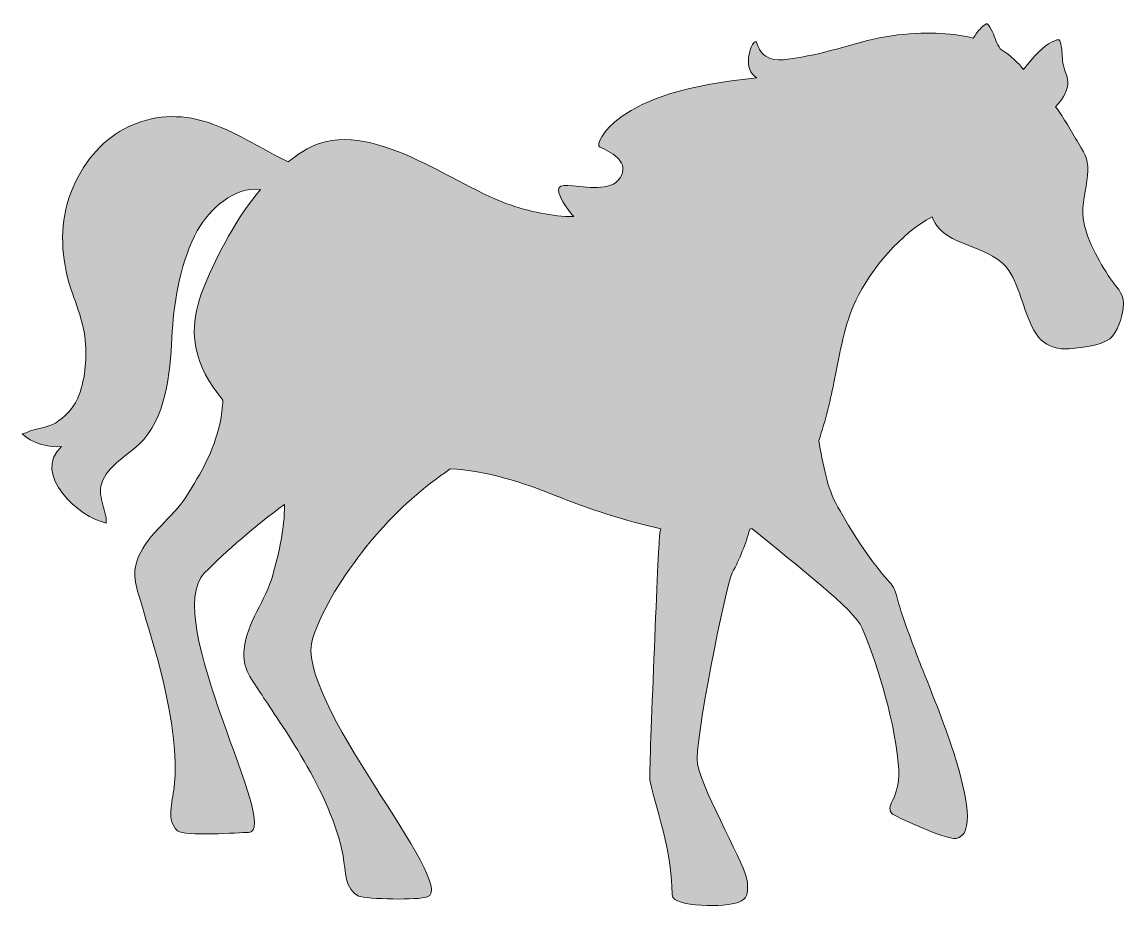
# Model space of a CAD drawing. Header units: inches. Extents: x 0 to 102, y 0 to 82.
import ezdxf

# ---------------------------------------------------------------- set-up
doc = ezdxf.new("R2010")
doc.units = ezdxf.units.IN
doc.header["$MEASUREMENT"] = 0
doc.layers.add('Layer 1', color=7, linetype='Continuous')

# ---------------------------------------------------------------- blocks, each defined once
blk = doc.blocks.new('block 2')
at = {"layer": 'Layer 1'}
h = blk.add_hatch(color=255, dxfattribs=at)
h.dxf.hatch_style = 2
edge = h.paths.add_edge_path()
edge.add_spline(control_points=[(100.41, 57.83), (99.32, 59.44), (98.13, 61.56), (97.89, 63.42), (97.73, 64.67), (98.18, 66.05), (98.29, 67.35), (98.4, 68.72), (98.18, 69.13), (97.45, 70.33), (96.75, 71.47), (96.14, 72.64), (95.34, 73.7), (95.88, 74.28), (96.39, 74.96), (96.46, 75.74), (96.52, 76.41), (96.21, 76.87), (96.06, 77.49), (95.92, 78.06), (95.99, 78.67), (95.87, 79.24), (95.72, 79.99), (95.76, 80.01), (95.04, 79.68), (94.1, 79.23), (93.35, 78.35), (92.71, 77.55), (92.59, 77.4), (92.48, 77.26), (92.38, 77.12), (91.93, 77.72), (91.27, 78.4), (90.27, 79), (90.23, 79.07), (90.18, 79.13), (90.13, 79.21), (89.82, 79.7), (89.7, 80.31), (89.41, 80.81), (89.03, 81.48), (89.06, 81.51), (88.48, 80.97), (88.19, 80.7), (87.95, 80.37), (87.75, 80.03), (86.04, 80.47), (83.78, 80.65), (80.79, 80.32), (77.77, 79.99), (74.91, 78.77), (71.9, 78.28), (70.92, 78.12), (69.47, 77.74), (68.6, 78.35), (68.11, 78.7), (67.97, 79.02), (67.73, 79.73), (67.12, 79.61), (66.44, 77.01), (67.79, 76.36), (54.45, 75.2), (52.82, 70.22), (53.26, 70.01), (54.3, 69.52), (55.88, 68.7), (55.32, 67.41), (54.64, 65.83), (52.39, 66.26), (50.8, 66.41), (49.43, 66.53), (49.11, 66.31), (49.9, 64.93), (50.19, 64.43), (50.53, 63.97), (50.89, 63.56), (48.92, 63.57), (46.85, 63.98), (44.64, 64.78), (39.22, 66.76), (31.45, 73.3), (25.76, 69.49), (25.35, 69.21), (24.95, 68.92), (24.56, 68.61), (22.24, 69.74), (20.07, 71.16), (17.59, 72.09), (12.41, 74.05), (7.31, 71.74), (4.93, 66.76), (3.66, 64.11), (3.47, 61.36), (4.07, 58.5), (4.52, 56.34), (5.66, 54.32), (5.83, 52.11), (5.97, 50.35), (5.83, 48.38), (5.1, 46.74), (4.66, 45.76), (3.94, 45.1), (3.07, 44.51), (2.46, 44.1), (0.96, 43.98), (0.45, 43.63), (0.42, 43.61), (0, 43.52), (0, 43.51), (0.79, 42.74), (2.54, 42.16), (3.63, 42.36), (0.86, 39.8), (5.28, 35.76), (7.77, 35.29), (7.82, 36.61), (6.81, 37.78), (7.45, 39.24), (8.13, 40.79), (10.15, 41.77), (11.22, 43), (13.46, 45.55), (13.69, 49.82), (13.86, 53), (14.02, 55.95), (14.72, 59.63), (16.16, 62.25), (17.31, 64.32), (19.57, 66.32), (22, 66.07), (19.76, 63.42), (18.09, 60.2), (16.8, 57.12), (15.05, 52.93), (15.9, 49.85), (18.53, 46.63), (18.5, 45.98), (18.42, 45.26), (18.23, 44.42), (17.68, 41.93), (16.5, 39.88), (15.17, 37.78), (13.89, 35.74), (11.67, 34.4), (10.72, 32.14), (10.02, 30.47), (10.63, 29.18), (11.1, 27.53), (11.83, 24.93), (14.66, 16.79), (14.03, 10.92), (13.87, 9.48), (13.28, 7.87), (14.35, 6.9), (14.96, 6.35), (20.07, 6.73), (20.89, 6.75), (24.04, 6.8), (12.68, 26.48), (16.84, 30.69), (18.87, 32.74), (21.47, 35.03), (24.21, 36.99), (24.22, 34.76), (23.72, 32.66), (23.13, 30.49), (22.48, 28.14), (20.74, 26.12), (20.48, 23.66), (20.28, 21.84), (21.22, 20.82), (22.14, 19.4), (23.57, 17.17), (28.56, 10.38), (29.61, 4.59), (29.87, 3.17), (29.76, 1.45), (31.05, 0.88), (31.79, 0.56), (36.61, 0.5), (37.38, 0.79), (40.37, 1.89), (24.89, 19.17), (26.82, 24.7), (28.76, 30.26), (34.04, 36.45), (38.52, 39.58), (38.84, 39.81), (39.17, 40.04), (39.49, 40.28), (42.78, 40.17), (46.34, 38.97), (49.18, 37.83), (52.22, 36.62), (55.6, 35.49), (58.92, 34.76), (58.86, 34.47), (58.82, 34.19), (58.79, 33.89), (58.66, 32.41), (57.88, 13.04), (57.9, 11.78), (57.91, 10.73), (59.97, 5.46), (59.98, 0.98), (59.98, -0.22), (65.05, -0.14), (66.06, 0.29), (67, 0.68), (66.92, 1), (66.92, 2.09), (66.91, 3.53), (62.89, 10.17), (62.3, 13.05), (61.94, 14.8), (64.97, 29.73), (65.51, 30.7), (66.23, 32.01), (66.74, 33.33), (67.13, 34.71), (67.2, 34.73), (67.26, 34.76), (67.32, 34.79), (71.46, 31.36), (76.79, 27.3), (77.5, 25.6), (78.65, 22.85), (80.39, 17.71), (80.83, 13.15), (81.16, 9.78), (79.57, 9.45), (80.22, 8.5), (80.35, 8.32), (85.2, 6.05), (86.16, 6.2), (89.64, 6.74), (83.37, 20.84), (82.6, 22.94), (81.93, 24.8), (81.14, 26.69), (80.67, 28.63), (80.46, 29.45), (80.15, 29.69), (79.66, 30.25), (78.03, 32.15), (76.51, 34.53), (75.25, 36.76), (74.22, 38.6), (73.89, 40.76), (73.49, 42.89), (74.14, 44.77), (74.59, 46.73), (74.96, 48.56), (75.43, 50.89), (75.87, 53.68), (76.91, 55.82), (78.34, 58.76), (81.09, 62.05), (83.95, 63.53), (84.25, 62.74), (84.81, 62.06), (85.82, 61.54), (87.81, 60.53), (90.05, 60.25), (91.19, 58.33), (92.26, 56.53), (92.52, 54.05), (93.76, 52.44), (94.26, 51.79), (95.37, 51.34), (96.17, 51.35), (97.19, 51.37), (99.5, 51.63), (100.33, 52.29), (101.06, 52.88), (101.46, 54.2), (101.57, 55.08), (101.74, 56.45), (101.18, 56.69), (100.41, 57.83)], knot_values=[0, 0, 0, 0, 1, 1, 1, 2, 2, 2, 3, 3, 3, 4, 4, 4, 5, 5, 5, 6, 6, 6, 7, 7, 7, 8, 8, 8, 9, 9, 9, 10, 10, 10, 11, 11, 11, 12, 12, 12, 13, 13, 13, 14, 14, 14, 15, 15, 15, 16, 16, 16, 17, 17, 17, 18, 18, 18, 19, 19, 19, 20, 20, 20, 21, 21, 21, 22, 22, 22, 23, 23, 23, 24, 24, 24, 25, 25, 25, 26, 26, 26, 27, 27, 27, 28, 28, 28, 29, 29, 29, 30, 30, 30, 31, 31, 31, 32, 32, 32, 33, 33, 33, 34, 34, 34, 35, 35, 35, 36, 36, 36, 37, 37, 37, 38, 38, 38, 39, 39, 39, 40, 40, 40, 41, 41, 41, 42, 42, 42, 43, 43, 43, 44, 44, 44, 45, 45, 45, 46, 46, 46, 47, 47, 47, 48, 48, 48, 49, 49, 49, 50, 50, 50, 51, 51, 51, 52, 52, 52, 53, 53, 53, 54, 54, 54, 55, 55, 55, 56, 56, 56, 57, 57, 57, 58, 58, 58, 59, 59, 59, 60, 60, 60, 61, 61, 61, 62, 62, 62, 63, 63, 63, 64, 64, 64, 65, 65, 65, 66, 66, 66, 67, 67, 67, 68, 68, 68, 69, 69, 69, 70, 70, 70, 71, 71, 71, 72, 72, 72, 73, 73, 73, 74, 74, 74, 75, 75, 75, 76, 76, 76, 77, 77, 77, 78, 78, 78, 79, 79, 79, 80, 80, 80, 81, 81, 81, 82, 82, 82, 83, 83, 83, 84, 84, 84, 85, 85, 85, 86, 86, 86, 87, 87, 87, 88, 88, 88, 89, 89, 89, 90, 90, 90, 91, 91, 91, 92, 92, 92, 93, 93, 93, 93], degree=3, periodic=1)
at = {"layer": 'Layer 1', "lineweight": 0}
blk.add_open_spline([(100.41, 57.83), (99.32, 59.44), (98.13, 61.56), (97.89, 63.42), (97.73, 64.67), (98.18, 66.05), (98.29, 67.35), (98.4, 68.72), (98.18, 69.13), (97.45, 70.33), (96.75, 71.47), (96.14, 72.64), (95.34, 73.7), (95.88, 74.28), (96.39, 74.96), (96.46, 75.74), (96.52, 76.41), (96.21, 76.87), (96.06, 77.49), (95.92, 78.06), (95.99, 78.67), (95.87, 79.24), (95.72, 79.99), (95.76, 80.01), (95.04, 79.68), (94.1, 79.23), (93.35, 78.35), (92.71, 77.55), (92.59, 77.4), (92.48, 77.26), (92.38, 77.12), (91.93, 77.72), (91.27, 78.4), (90.27, 79), (90.23, 79.07), (90.18, 79.13), (90.13, 79.21), (89.82, 79.7), (89.7, 80.31), (89.41, 80.81), (89.03, 81.48), (89.06, 81.51), (88.48, 80.97), (88.19, 80.7), (87.95, 80.37), (87.75, 80.03), (86.04, 80.47), (83.78, 80.65), (80.79, 80.32), (77.77, 79.99), (74.91, 78.77), (71.9, 78.28), (70.92, 78.12), (69.47, 77.74), (68.6, 78.35), (68.11, 78.7), (67.97, 79.02), (67.73, 79.73), (67.12, 79.61), (66.44, 77.01), (67.79, 76.36), (54.45, 75.2), (52.82, 70.22), (53.26, 70.01), (54.3, 69.52), (55.88, 68.7), (55.32, 67.41), (54.64, 65.83), (52.39, 66.26), (50.8, 66.41), (49.43, 66.53), (49.11, 66.31), (49.9, 64.93), (50.19, 64.43), (50.53, 63.97), (50.89, 63.56), (48.92, 63.57), (46.85, 63.98), (44.64, 64.78), (39.22, 66.76), (31.45, 73.3), (25.76, 69.49), (25.35, 69.21), (24.95, 68.92), (24.56, 68.61), (22.24, 69.74), (20.07, 71.16), (17.59, 72.09), (12.41, 74.05), (7.31, 71.74), (4.93, 66.76), (3.66, 64.11), (3.47, 61.36), (4.07, 58.5), (4.52, 56.34), (5.66, 54.32), (5.83, 52.11), (5.97, 50.35), (5.83, 48.38), (5.1, 46.74), (4.66, 45.76), (3.94, 45.1), (3.07, 44.51), (2.46, 44.1), (0.96, 43.98), (0.45, 43.63), (0.42, 43.61), (0, 43.52), (0, 43.51), (0.79, 42.74), (2.54, 42.16), (3.63, 42.36), (0.86, 39.8), (5.28, 35.76), (7.77, 35.29), (7.82, 36.61), (6.81, 37.78), (7.45, 39.24), (8.13, 40.79), (10.15, 41.77), (11.22, 43), (13.46, 45.55), (13.69, 49.82), (13.86, 53), (14.02, 55.95), (14.72, 59.63), (16.16, 62.25), (17.31, 64.32), (19.57, 66.32), (22, 66.07), (19.76, 63.42), (18.09, 60.2), (16.8, 57.12), (15.05, 52.93), (15.9, 49.85), (18.53, 46.63), (18.5, 45.98), (18.42, 45.26), (18.23, 44.42), (17.68, 41.93), (16.5, 39.88), (15.17, 37.78), (13.89, 35.74), (11.67, 34.4), (10.72, 32.14), (10.02, 30.47), (10.63, 29.18), (11.1, 27.53), (11.83, 24.93), (14.66, 16.79), (14.03, 10.92), (13.87, 9.48), (13.28, 7.87), (14.35, 6.9), (14.96, 6.35), (20.07, 6.73), (20.89, 6.75), (24.04, 6.8), (12.68, 26.48), (16.84, 30.69), (18.87, 32.74), (21.47, 35.03), (24.21, 36.99), (24.22, 34.76), (23.72, 32.66), (23.13, 30.49), (22.48, 28.14), (20.74, 26.12), (20.48, 23.66), (20.28, 21.84), (21.22, 20.82), (22.14, 19.4), (23.57, 17.17), (28.56, 10.38), (29.61, 4.59), (29.87, 3.17), (29.76, 1.45), (31.05, 0.88), (31.79, 0.56), (36.61, 0.5), (37.38, 0.79), (40.37, 1.89), (24.89, 19.17), (26.82, 24.7), (28.76, 30.26), (34.04, 36.45), (38.52, 39.58), (38.84, 39.81), (39.17, 40.04), (39.49, 40.28), (42.78, 40.17), (46.34, 38.97), (49.18, 37.83), (52.22, 36.62), (55.6, 35.49), (58.92, 34.76), (58.86, 34.47), (58.82, 34.19), (58.79, 33.89), (58.66, 32.41), (57.88, 13.04), (57.9, 11.78), (57.91, 10.73), (59.97, 5.46), (59.98, 0.98), (59.98, -0.22), (65.05, -0.14), (66.06, 0.29), (67, 0.68), (66.92, 1), (66.92, 2.09), (66.91, 3.53), (62.89, 10.17), (62.3, 13.05), (61.94, 14.8), (64.97, 29.73), (65.51, 30.7), (66.23, 32.01), (66.74, 33.33), (67.13, 34.71), (67.2, 34.73), (67.26, 34.76), (67.32, 34.79), (71.46, 31.36), (76.79, 27.3), (77.5, 25.6), (78.65, 22.85), (80.39, 17.71), (80.83, 13.15), (81.16, 9.78), (79.57, 9.45), (80.22, 8.5), (80.35, 8.32), (85.2, 6.05), (86.16, 6.2), (89.64, 6.74), (83.37, 20.84), (82.6, 22.94), (81.93, 24.8), (81.14, 26.69), (80.67, 28.63), (80.46, 29.45), (80.15, 29.69), (79.66, 30.25), (78.03, 32.15), (76.51, 34.53), (75.25, 36.76), (74.22, 38.6), (73.89, 40.76), (73.49, 42.89), (74.14, 44.77), (74.59, 46.73), (74.96, 48.56), (75.43, 50.89), (75.87, 53.68), (76.91, 55.82), (78.34, 58.76), (81.09, 62.05), (83.95, 63.53), (84.25, 62.74), (84.81, 62.06), (85.82, 61.54), (87.81, 60.53), (90.05, 60.25), (91.19, 58.33), (92.26, 56.53), (92.52, 54.05), (93.76, 52.44), (94.26, 51.79), (95.37, 51.34), (96.17, 51.35), (97.19, 51.37), (99.5, 51.63), (100.33, 52.29), (101.06, 52.88), (101.46, 54.2), (101.57, 55.08), (101.74, 56.45), (101.18, 56.69), (100.41, 57.83)], degree=3, knots=[0, 0, 0, 0, 1, 1, 1, 2, 2, 2, 3, 3, 3, 4, 4, 4, 5, 5, 5, 6, 6, 6, 7, 7, 7, 8, 8, 8, 9, 9, 9, 10, 10, 10, 11, 11, 11, 12, 12, 12, 13, 13, 13, 14, 14, 14, 15, 15, 15, 16, 16, 16, 17, 17, 17, 18, 18, 18, 19, 19, 19, 20, 20, 20, 21, 21, 21, 22, 22, 22, 23, 23, 23, 24, 24, 24, 25, 25, 25, 26, 26, 26, 27, 27, 27, 28, 28, 28, 29, 29, 29, 30, 30, 30, 31, 31, 31, 32, 32, 32, 33, 33, 33, 34, 34, 34, 35, 35, 35, 36, 36, 36, 37, 37, 37, 38, 38, 38, 39, 39, 39, 40, 40, 40, 41, 41, 41, 42, 42, 42, 43, 43, 43, 44, 44, 44, 45, 45, 45, 46, 46, 46, 47, 47, 47, 48, 48, 48, 49, 49, 49, 50, 50, 50, 51, 51, 51, 52, 52, 52, 53, 53, 53, 54, 54, 54, 55, 55, 55, 56, 56, 56, 57, 57, 57, 58, 58, 58, 59, 59, 59, 60, 60, 60, 61, 61, 61, 62, 62, 62, 63, 63, 63, 64, 64, 64, 65, 65, 65, 66, 66, 66, 67, 67, 67, 68, 68, 68, 69, 69, 69, 70, 70, 70, 71, 71, 71, 72, 72, 72, 73, 73, 73, 74, 74, 74, 75, 75, 75, 76, 76, 76, 77, 77, 77, 78, 78, 78, 79, 79, 79, 80, 80, 80, 81, 81, 81, 82, 82, 82, 83, 83, 83, 84, 84, 84, 85, 85, 85, 86, 86, 86, 87, 87, 87, 88, 88, 88, 89, 89, 89, 90, 90, 90, 91, 91, 91, 92, 92, 92, 93, 93, 93, 93], dxfattribs=at)
blk = doc.blocks.new('block 3')
at = {"layer": 'Layer 1'}
h = blk.add_hatch(color=255, dxfattribs=at)
h.dxf.hatch_style = 2
edge = h.paths.add_edge_path()
edge.add_spline(control_points=[(100.41, 57.83), (99.32, 59.44), (98.13, 61.56), (97.89, 63.42), (97.73, 64.67), (98.18, 66.05), (98.29, 67.35), (98.4, 68.72), (98.18, 69.13), (97.45, 70.33), (96.75, 71.47), (96.14, 72.64), (95.34, 73.7), (95.88, 74.28), (96.39, 74.96), (96.46, 75.74), (96.52, 76.41), (96.21, 76.87), (96.06, 77.49), (95.92, 78.06), (95.99, 78.67), (95.87, 79.24), (95.72, 79.99), (95.76, 80.01), (95.04, 79.68), (94.1, 79.23), (93.35, 78.35), (92.71, 77.55), (92.59, 77.4), (92.48, 77.26), (92.38, 77.12), (91.93, 77.72), (91.27, 78.4), (90.27, 79), (90.23, 79.07), (90.18, 79.13), (90.13, 79.21), (89.82, 79.7), (89.7, 80.31), (89.41, 80.81), (89.03, 81.48), (89.06, 81.51), (88.48, 80.97), (88.19, 80.7), (87.95, 80.37), (87.75, 80.03), (86.04, 80.47), (83.78, 80.65), (80.79, 80.32), (77.77, 79.99), (74.91, 78.77), (71.9, 78.28), (70.92, 78.12), (69.47, 77.74), (68.6, 78.35), (68.11, 78.7), (67.97, 79.02), (67.73, 79.73), (67.12, 79.61), (66.44, 77.01), (67.79, 76.36), (54.45, 75.2), (52.82, 70.22), (53.26, 70.01), (54.3, 69.52), (55.88, 68.7), (55.32, 67.41), (54.64, 65.83), (52.39, 66.26), (50.8, 66.41), (49.43, 66.53), (49.11, 66.31), (49.9, 64.93), (50.19, 64.43), (50.53, 63.97), (50.89, 63.56), (48.92, 63.57), (46.85, 63.98), (44.64, 64.78), (39.22, 66.76), (31.45, 73.3), (25.76, 69.49), (25.35, 69.21), (24.95, 68.92), (24.56, 68.61), (22.24, 69.74), (20.07, 71.16), (17.59, 72.09), (12.41, 74.05), (7.31, 71.74), (4.93, 66.76), (3.66, 64.11), (3.47, 61.36), (4.07, 58.5), (4.52, 56.34), (5.66, 54.32), (5.83, 52.11), (5.97, 50.35), (5.83, 48.38), (5.1, 46.74), (4.66, 45.76), (3.94, 45.1), (3.07, 44.51), (2.46, 44.1), (0.96, 43.98), (0.45, 43.63), (0.42, 43.61), (0, 43.52), (0, 43.51), (0.79, 42.74), (2.54, 42.16), (3.63, 42.36), (0.86, 39.8), (5.28, 35.76), (7.77, 35.29), (7.82, 36.61), (6.81, 37.78), (7.45, 39.24), (8.13, 40.79), (10.15, 41.77), (11.22, 43), (13.46, 45.55), (13.69, 49.82), (13.86, 53), (14.02, 55.95), (14.72, 59.63), (16.16, 62.25), (17.31, 64.32), (19.57, 66.32), (22, 66.07), (19.76, 63.42), (18.09, 60.2), (16.8, 57.12), (15.05, 52.93), (15.9, 49.85), (18.53, 46.63), (18.5, 45.98), (18.42, 45.26), (18.23, 44.42), (17.68, 41.93), (16.5, 39.88), (15.17, 37.78), (13.89, 35.74), (11.67, 34.4), (10.72, 32.14), (10.02, 30.47), (10.63, 29.18), (11.1, 27.53), (11.83, 24.93), (14.66, 16.79), (14.03, 10.92), (13.87, 9.48), (13.28, 7.87), (14.35, 6.9), (14.96, 6.35), (20.07, 6.73), (20.89, 6.75), (24.04, 6.8), (12.68, 26.48), (16.84, 30.69), (18.87, 32.74), (21.47, 35.03), (24.21, 36.99), (24.22, 34.76), (23.72, 32.66), (23.13, 30.49), (22.48, 28.14), (20.74, 26.12), (20.48, 23.66), (20.28, 21.84), (21.22, 20.82), (22.14, 19.4), (23.57, 17.17), (28.56, 10.38), (29.61, 4.59), (29.87, 3.17), (29.76, 1.45), (31.05, 0.88), (31.79, 0.56), (36.61, 0.5), (37.38, 0.79), (40.37, 1.89), (24.89, 19.17), (26.82, 24.7), (28.76, 30.26), (34.04, 36.45), (38.52, 39.58), (38.84, 39.81), (39.17, 40.04), (39.49, 40.28), (42.78, 40.17), (46.34, 38.97), (49.18, 37.83), (52.22, 36.62), (55.6, 35.49), (58.92, 34.76), (58.86, 34.47), (58.82, 34.19), (58.79, 33.89), (58.66, 32.41), (57.88, 13.04), (57.9, 11.78), (57.91, 10.73), (59.97, 5.46), (59.98, 0.98), (59.98, -0.22), (65.05, -0.14), (66.06, 0.29), (67, 0.68), (66.92, 1), (66.92, 2.09), (66.91, 3.53), (62.89, 10.17), (62.3, 13.05), (61.94, 14.8), (64.97, 29.73), (65.51, 30.7), (66.23, 32.01), (66.74, 33.33), (67.13, 34.71), (67.2, 34.73), (67.26, 34.76), (67.32, 34.79), (71.46, 31.36), (76.79, 27.3), (77.5, 25.6), (78.65, 22.85), (80.39, 17.71), (80.83, 13.15), (81.16, 9.78), (79.57, 9.45), (80.22, 8.5), (80.35, 8.32), (85.2, 6.05), (86.16, 6.2), (89.64, 6.74), (83.37, 20.84), (82.6, 22.94), (81.93, 24.8), (81.14, 26.69), (80.67, 28.63), (80.46, 29.45), (80.15, 29.69), (79.66, 30.25), (78.03, 32.15), (76.51, 34.53), (75.25, 36.76), (74.22, 38.6), (73.89, 40.76), (73.49, 42.89), (74.14, 44.77), (74.59, 46.73), (74.96, 48.56), (75.43, 50.89), (75.87, 53.68), (76.91, 55.82), (78.34, 58.76), (81.09, 62.05), (83.95, 63.53), (84.25, 62.74), (84.81, 62.06), (85.82, 61.54), (87.81, 60.53), (90.05, 60.25), (91.19, 58.33), (92.26, 56.53), (92.52, 54.05), (93.76, 52.44), (94.26, 51.79), (95.37, 51.34), (96.17, 51.35), (97.19, 51.37), (99.5, 51.63), (100.33, 52.29), (101.06, 52.88), (101.46, 54.2), (101.57, 55.08), (101.74, 56.45), (101.18, 56.69), (100.41, 57.83)], knot_values=[0, 0, 0, 0, 1, 1, 1, 2, 2, 2, 3, 3, 3, 4, 4, 4, 5, 5, 5, 6, 6, 6, 7, 7, 7, 8, 8, 8, 9, 9, 9, 10, 10, 10, 11, 11, 11, 12, 12, 12, 13, 13, 13, 14, 14, 14, 15, 15, 15, 16, 16, 16, 17, 17, 17, 18, 18, 18, 19, 19, 19, 20, 20, 20, 21, 21, 21, 22, 22, 22, 23, 23, 23, 24, 24, 24, 25, 25, 25, 26, 26, 26, 27, 27, 27, 28, 28, 28, 29, 29, 29, 30, 30, 30, 31, 31, 31, 32, 32, 32, 33, 33, 33, 34, 34, 34, 35, 35, 35, 36, 36, 36, 37, 37, 37, 38, 38, 38, 39, 39, 39, 40, 40, 40, 41, 41, 41, 42, 42, 42, 43, 43, 43, 44, 44, 44, 45, 45, 45, 46, 46, 46, 47, 47, 47, 48, 48, 48, 49, 49, 49, 50, 50, 50, 51, 51, 51, 52, 52, 52, 53, 53, 53, 54, 54, 54, 55, 55, 55, 56, 56, 56, 57, 57, 57, 58, 58, 58, 59, 59, 59, 60, 60, 60, 61, 61, 61, 62, 62, 62, 63, 63, 63, 64, 64, 64, 65, 65, 65, 66, 66, 66, 67, 67, 67, 68, 68, 68, 69, 69, 69, 70, 70, 70, 71, 71, 71, 72, 72, 72, 73, 73, 73, 74, 74, 74, 75, 75, 75, 76, 76, 76, 77, 77, 77, 78, 78, 78, 79, 79, 79, 80, 80, 80, 81, 81, 81, 82, 82, 82, 83, 83, 83, 84, 84, 84, 85, 85, 85, 86, 86, 86, 87, 87, 87, 88, 88, 88, 89, 89, 89, 90, 90, 90, 91, 91, 91, 92, 92, 92, 93, 93, 93, 93], degree=3, periodic=1)
at = {"layer": 'Layer 1', "lineweight": 0}
blk.add_open_spline([(100.41, 57.83), (99.32, 59.44), (98.13, 61.56), (97.89, 63.42), (97.73, 64.67), (98.18, 66.05), (98.29, 67.35), (98.4, 68.72), (98.18, 69.13), (97.45, 70.33), (96.75, 71.47), (96.14, 72.64), (95.34, 73.7), (95.88, 74.28), (96.39, 74.96), (96.46, 75.74), (96.52, 76.41), (96.21, 76.87), (96.06, 77.49), (95.92, 78.06), (95.99, 78.67), (95.87, 79.24), (95.72, 79.99), (95.76, 80.01), (95.04, 79.68), (94.1, 79.23), (93.35, 78.35), (92.71, 77.55), (92.59, 77.4), (92.48, 77.26), (92.38, 77.12), (91.93, 77.72), (91.27, 78.4), (90.27, 79), (90.23, 79.07), (90.18, 79.13), (90.13, 79.21), (89.82, 79.7), (89.7, 80.31), (89.41, 80.81), (89.03, 81.48), (89.06, 81.51), (88.48, 80.97), (88.19, 80.7), (87.95, 80.37), (87.75, 80.03), (86.04, 80.47), (83.78, 80.65), (80.79, 80.32), (77.77, 79.99), (74.91, 78.77), (71.9, 78.28), (70.92, 78.12), (69.47, 77.74), (68.6, 78.35), (68.11, 78.7), (67.97, 79.02), (67.73, 79.73), (67.12, 79.61), (66.44, 77.01), (67.79, 76.36), (54.45, 75.2), (52.82, 70.22), (53.26, 70.01), (54.3, 69.52), (55.88, 68.7), (55.32, 67.41), (54.64, 65.83), (52.39, 66.26), (50.8, 66.41), (49.43, 66.53), (49.11, 66.31), (49.9, 64.93), (50.19, 64.43), (50.53, 63.97), (50.89, 63.56), (48.92, 63.57), (46.85, 63.98), (44.64, 64.78), (39.22, 66.76), (31.45, 73.3), (25.76, 69.49), (25.35, 69.21), (24.95, 68.92), (24.56, 68.61), (22.24, 69.74), (20.07, 71.16), (17.59, 72.09), (12.41, 74.05), (7.31, 71.74), (4.93, 66.76), (3.66, 64.11), (3.47, 61.36), (4.07, 58.5), (4.52, 56.34), (5.66, 54.32), (5.83, 52.11), (5.97, 50.35), (5.83, 48.38), (5.1, 46.74), (4.66, 45.76), (3.94, 45.1), (3.07, 44.51), (2.46, 44.1), (0.96, 43.98), (0.45, 43.63), (0.42, 43.61), (0, 43.52), (0, 43.51), (0.79, 42.74), (2.54, 42.16), (3.63, 42.36), (0.86, 39.8), (5.28, 35.76), (7.77, 35.29), (7.82, 36.61), (6.81, 37.78), (7.45, 39.24), (8.13, 40.79), (10.15, 41.77), (11.22, 43), (13.46, 45.55), (13.69, 49.82), (13.86, 53), (14.02, 55.95), (14.72, 59.63), (16.16, 62.25), (17.31, 64.32), (19.57, 66.32), (22, 66.07), (19.76, 63.42), (18.09, 60.2), (16.8, 57.12), (15.05, 52.93), (15.9, 49.85), (18.53, 46.63), (18.5, 45.98), (18.42, 45.26), (18.23, 44.42), (17.68, 41.93), (16.5, 39.88), (15.17, 37.78), (13.89, 35.74), (11.67, 34.4), (10.72, 32.14), (10.02, 30.47), (10.63, 29.18), (11.1, 27.53), (11.83, 24.93), (14.66, 16.79), (14.03, 10.92), (13.87, 9.48), (13.28, 7.87), (14.35, 6.9), (14.96, 6.35), (20.07, 6.73), (20.89, 6.75), (24.04, 6.8), (12.68, 26.48), (16.84, 30.69), (18.87, 32.74), (21.47, 35.03), (24.21, 36.99), (24.22, 34.76), (23.72, 32.66), (23.13, 30.49), (22.48, 28.14), (20.74, 26.12), (20.48, 23.66), (20.28, 21.84), (21.22, 20.82), (22.14, 19.4), (23.57, 17.17), (28.56, 10.38), (29.61, 4.59), (29.87, 3.17), (29.76, 1.45), (31.05, 0.88), (31.79, 0.56), (36.61, 0.5), (37.38, 0.79), (40.37, 1.89), (24.89, 19.17), (26.82, 24.7), (28.76, 30.26), (34.04, 36.45), (38.52, 39.58), (38.84, 39.81), (39.17, 40.04), (39.49, 40.28), (42.78, 40.17), (46.34, 38.97), (49.18, 37.83), (52.22, 36.62), (55.6, 35.49), (58.92, 34.76), (58.86, 34.47), (58.82, 34.19), (58.79, 33.89), (58.66, 32.41), (57.88, 13.04), (57.9, 11.78), (57.91, 10.73), (59.97, 5.46), (59.98, 0.98), (59.98, -0.22), (65.05, -0.14), (66.06, 0.29), (67, 0.68), (66.92, 1), (66.92, 2.09), (66.91, 3.53), (62.89, 10.17), (62.3, 13.05), (61.94, 14.8), (64.97, 29.73), (65.51, 30.7), (66.23, 32.01), (66.74, 33.33), (67.13, 34.71), (67.2, 34.73), (67.26, 34.76), (67.32, 34.79), (71.46, 31.36), (76.79, 27.3), (77.5, 25.6), (78.65, 22.85), (80.39, 17.71), (80.83, 13.15), (81.16, 9.78), (79.57, 9.45), (80.22, 8.5), (80.35, 8.32), (85.2, 6.05), (86.16, 6.2), (89.64, 6.74), (83.37, 20.84), (82.6, 22.94), (81.93, 24.8), (81.14, 26.69), (80.67, 28.63), (80.46, 29.45), (80.15, 29.69), (79.66, 30.25), (78.03, 32.15), (76.51, 34.53), (75.25, 36.76), (74.22, 38.6), (73.89, 40.76), (73.49, 42.89), (74.14, 44.77), (74.59, 46.73), (74.96, 48.56), (75.43, 50.89), (75.87, 53.68), (76.91, 55.82), (78.34, 58.76), (81.09, 62.05), (83.95, 63.53), (84.25, 62.74), (84.81, 62.06), (85.82, 61.54), (87.81, 60.53), (90.05, 60.25), (91.19, 58.33), (92.26, 56.53), (92.52, 54.05), (93.76, 52.44), (94.26, 51.79), (95.37, 51.34), (96.17, 51.35), (97.19, 51.37), (99.5, 51.63), (100.33, 52.29), (101.06, 52.88), (101.46, 54.2), (101.57, 55.08), (101.74, 56.45), (101.18, 56.69), (100.41, 57.83)], degree=3, knots=[0, 0, 0, 0, 1, 1, 1, 2, 2, 2, 3, 3, 3, 4, 4, 4, 5, 5, 5, 6, 6, 6, 7, 7, 7, 8, 8, 8, 9, 9, 9, 10, 10, 10, 11, 11, 11, 12, 12, 12, 13, 13, 13, 14, 14, 14, 15, 15, 15, 16, 16, 16, 17, 17, 17, 18, 18, 18, 19, 19, 19, 20, 20, 20, 21, 21, 21, 22, 22, 22, 23, 23, 23, 24, 24, 24, 25, 25, 25, 26, 26, 26, 27, 27, 27, 28, 28, 28, 29, 29, 29, 30, 30, 30, 31, 31, 31, 32, 32, 32, 33, 33, 33, 34, 34, 34, 35, 35, 35, 36, 36, 36, 37, 37, 37, 38, 38, 38, 39, 39, 39, 40, 40, 40, 41, 41, 41, 42, 42, 42, 43, 43, 43, 44, 44, 44, 45, 45, 45, 46, 46, 46, 47, 47, 47, 48, 48, 48, 49, 49, 49, 50, 50, 50, 51, 51, 51, 52, 52, 52, 53, 53, 53, 54, 54, 54, 55, 55, 55, 56, 56, 56, 57, 57, 57, 58, 58, 58, 59, 59, 59, 60, 60, 60, 61, 61, 61, 62, 62, 62, 63, 63, 63, 64, 64, 64, 65, 65, 65, 66, 66, 66, 67, 67, 67, 68, 68, 68, 69, 69, 69, 70, 70, 70, 71, 71, 71, 72, 72, 72, 73, 73, 73, 74, 74, 74, 75, 75, 75, 76, 76, 76, 77, 77, 77, 78, 78, 78, 79, 79, 79, 80, 80, 80, 81, 81, 81, 82, 82, 82, 83, 83, 83, 84, 84, 84, 85, 85, 85, 86, 86, 86, 87, 87, 87, 88, 88, 88, 89, 89, 89, 90, 90, 90, 91, 91, 91, 92, 92, 92, 93, 93, 93, 93], dxfattribs=at)

msp = doc.modelspace()

# ---------------------------------------------------------------- block references
at = {"layer": 'Layer 1'}
for name in ['block 2', 'block 3']:
    msp.add_blockref(name, (0, 0), dxfattribs=at)

doc.saveas('drawing.dxf')
